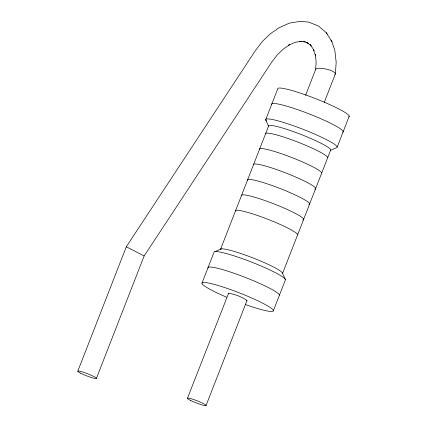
<?xml version="1.0" encoding="UTF-8"?>
<svg xmlns="http://www.w3.org/2000/svg" width="427" height="427" viewBox="0 0 427 427"><rect width="100%" height="100%" fill="white"/><g stroke="black" fill="none" stroke-linecap="round" stroke-linejoin="round"><path stroke-width="0.64" d="M305.583 95.301L315.628 69.532L316.151 62.038L315.329 54.459L315.564 55.969L313.466 49.58L314.096 50.567L310.157 44.371L311.182 45.983L306.906 42.278L308.475 43.469L303.383 41.323L305.241 41.894L299.471 41.366L301.307 41.248L294.998 42.401L288.561 45.203L289.816 44.568L283.298 49.057L277.224 54.939L271.647 62.246L144.145 255.97L96.427 378.354M77.773 371.234L126.312 246.747L255.453 50.525L262.354 41.494L270.424 33.68L279.082 27.707L289.458 23.101L300.245 21.35L308.78 22.135L318.275 25.919L326.164 32.58L331.886 41.579L334.859 50.648L336.188 62.235L335.376 73.839L324.253 102.379M201.918 283.314L213.948 252.453A38.345 4.409 21.3 0 1 249.058 261.127A38.345 4.409 21.3 0 1 285.46 279.738L273.429 310.6M348.795 116.843A38.345 4.409 21.3 0 0 315.948 98.781A38.345 4.409 21.3 0 0 277.715 88.901L265.685 119.757L268.546 126.168L220.417 249.603A33.343 3.832 21.3 0 1 250.948 257.145A33.343 3.832 21.3 0 1 282.599 273.333L285.46 279.738M187.437 398.316L228.621 293.184C235.047 294.347 241.719 296.664 247.003 300.517L206.092 405.436M282.599 273.333L330.728 149.893A33.343 3.832 21.3 0 0 299.076 133.71A33.343 3.832 21.3 0 0 268.546 126.168M337.197 147.048L349.227 116.187M315.628 69.532L316.06 68.907A10.424 2.802 13 0 1 323.314 68.517C327.418 69.329 331.998 70.081 335.142 73.065L335.376 73.839L334.944 74.463M246.726 300.731L247.003 300.517M330.386 150.363L336.145 147.87A38.345 4.409 21.3 0 0 301.958 128.879A38.345 4.409 21.3 0 0 266.501 120.996M215 251.631L221.335 248.888M126.76 246.966L126.312 246.747L144.145 255.97M228.349 293.397L228.707 293.856M326.164 32.58L327.189 34.197M330.941 40.09L331.886 41.579M241.474 195.603A33.343 3.832 21.3 0 1 276.066 204.725A33.343 3.832 21.3 0 1 302.743 220.044M247.489 180.173A33.343 3.832 21.3 0 1 282.082 189.294A33.343 3.832 21.3 0 1 308.758 204.613M271.7 104.332A38.345 4.409 21.3 0 1 309.933 114.212A38.345 4.409 21.3 0 1 342.78 132.274M265.535 133.881A33.343 3.832 21.3 0 1 296.066 141.422A33.343 3.832 21.3 0 1 327.717 157.611M253.505 164.742A33.343 3.832 21.3 0 1 288.097 173.869A33.343 3.832 21.3 0 1 314.774 189.182M259.52 149.311A33.343 3.832 21.3 0 1 290.05 156.853A33.343 3.832 21.3 0 1 321.702 173.042M226.652 297.219A38.345 4.409 21.3 0 1 209.476 283.224A38.345 4.409 21.3 0 1 267.985 306.084A38.345 4.409 21.3 0 1 245.141 304.446M207.933 267.884A38.345 4.409 21.3 0 1 243.043 276.552A38.345 4.409 21.3 0 1 279.445 295.169M235.458 211.029A33.343 3.832 21.3 0 1 265.989 218.571A33.343 3.832 21.3 0 1 297.64 234.759M190.293 400.275A10.002 1.148 21.3 0 0 205.819 405.65A10.002 1.148 21.3 0 0 194.189 399.704A10.002 1.148 21.3 0 0 190.293 400.275M80.623 373.193A10.002 1.148 21.3 0 0 96.155 378.568A10.002 1.148 21.3 0 0 84.525 372.622A10.002 1.148 21.3 0 0 80.623 373.193"/></g></svg>
